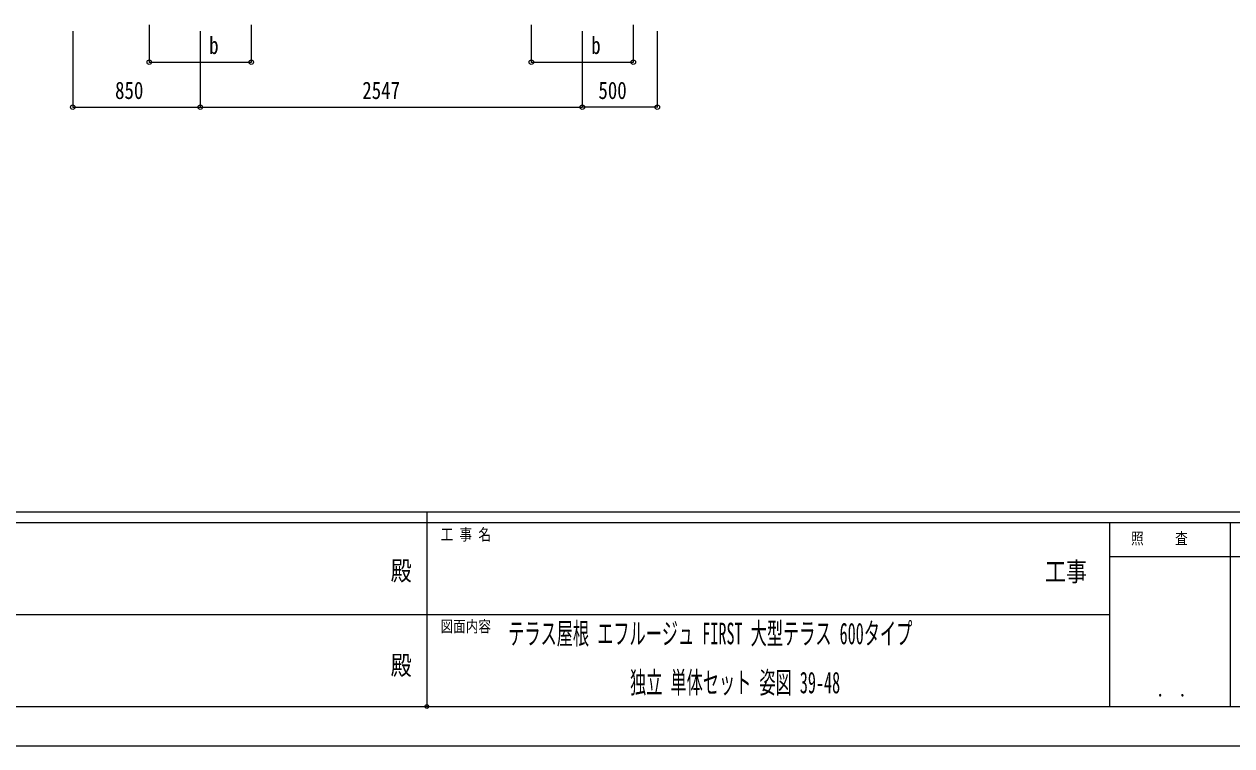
# Model space of a CAD drawing. Units: millimetres, scale not verified. Extents: x -14718 to 14718, y -10395 to 10395.
# Drawn here: x -2701 to 5349, y -10395 to -5584 of the extents above; entities that cross this region are included whole.
import ezdxf
from ezdxf.enums import TextEntityAlignment as Align

# ---------------------------------------------------------------- set-up
doc = ezdxf.new("R2010")
doc.units = ezdxf.units.MM
doc.header["$LTSCALE"] = 50
doc.header["$PDMODE"] = 32
doc.header["$PDSIZE"] = 25
for name, color, linetype in [('0-2_USER1', 3, 'Continuous'), ('0-6_YKK_D', 6, 'Continuous'), ('0-7_YKK_ZWAK', 7, 'Continuous')]:
    doc.layers.add(name, color=color, linetype=linetype)
doc.styles.add('ＭＳ ゴシック', font='')
doc.styles.get('ＭＳ ゴシック').set_extended_font_data('MS Gothic')

msp = doc.modelspace()

# ---------------------------------------------------------------- linework, layer by layer
at = {"layer": '0-6_YKK_D'}
for p, q in [((-2377.39, -5630.37), (-2377.39, -6138.5)), ((-1867.43, -5587.5), (-1867.43, -5838.5)), ((-1527.43, -5630.37), (-1527.43, -6138.5)), ((-1527.43, -5630.37), (-1527.43, -6138.5)), ((-1187.43, -5587.5), (-1187.43, -5838.5)), ((679.39, -5587.5), (679.39, -5838.5)), ((1019.39, -5630.37), (1019.39, -6138.5)), ((1019.39, -5630.37), (1019.39, -6138.5)), ((1359.39, -5587.5), (1359.39, -5838.5)), ((1519.39, -5630.37), (1519.39, -6138.5)), ((-1867.43, -5837.5), (-1187.43, -5837.5)), ((679.39, -5837.5), (1359.39, -5837.5)), ((-2377.39, -6137.5), (-1527.43, -6137.5)), ((-1527.43, -6137.5), (1019.39, -6137.5)), ((1519.39, -6137.5), (1019.39, -6137.5))]:
    msp.add_line(p, q, dxfattribs=at)
for centre in [(-1867.43, -5837.5), (-1187.43, -5837.5), (679.39, -5837.5), (1359.39, -5837.5), (-2377.39, -6137.5), (-1527.43, -6137.5), (-1527.43, -6137.5), (1019.39, -6137.5), (1019.39, -6137.5), (1519.39, -6137.5)]:
    msp.add_circle(centre, 14.88, dxfattribs=at)
at = {"layer": '0-7_YKK_ZWAK'}
for p, q in [((13632.57, -8837.5), (-13667.43, -8837.5)), ((-17.43, -8837.5), (-17.43, -10132.5)), ((-17.43, -8907.5), (-4567.43, -8907.5)), ((4532.57, -8907.5), (-17.43, -8907.5)), ((5337.57, -8907.5), (5337.57, -10132.5)), ((6947.57, -9135), (4532.57, -9135)), ((-4541.18, -9520), (-17.43, -9520)), ((-17.43, -9520), (4532.57, -9520)), ((-4567.43, -10132.5), (-17.43, -10132.5)), ((-17.43, -10132.5), (4532.57, -10132.5)), ((4532.57, -10132.5), (6947.57, -10132.5))]:
    msp.add_line(p, q, dxfattribs=at)
msp.add_lwpolyline([(-14717.5, -10395), (14717.5, -10395), (14717.5, 10395), (-14717.5, 10395)], close=True, dxfattribs=at)
msp.add_lwpolyline([(6947.57, -8907.5), (4532.57, -8907.5), (4532.57, -10132.5)], dxfattribs=at)
msp.add_point((-17.43, -10132.5), dxfattribs=at)

# ---------------------------------------------------------------- texts
at = {"layer": '0-2_USER1', "style": 'ＭＳ ゴシック', "width": 0.55}
for s, p in [('テラス屋根 エフルージュ FIRST 大型テラス 600タイプ', (525.58, -9760.92)), ('独立 単体セット 姿図 39-48', (1337.68, -10087.58))]:
    msp.add_text(s, height=143.7, dxfattribs=at).set_placement(p, align=Align.BOTTOM_LEFT)
at = {"layer": '0-6_YKK_D', "style": 'ＭＳ ゴシック', "width": 0.8}
for s, p in [('b', (-1468.03, -5817.5)), ('b', (1078.79, -5817.5)), ('850', (-2095.21, -6117.5)), ('2547', (-447.22, -6117.5)), ('500', (1126.59, -6117.5))]:
    msp.add_text(s, height=115.5, dxfattribs=at).set_placement(p, align=Align.BOTTOM_LEFT)
at = {"layer": '0-7_YKK_ZWAK', "style": 'ＭＳ ゴシック', "width": 0.8}
for s, height, p in [('工 事 名', 76.98, (74.44, -9047.5)), ('照     査', 76.98, (4677.47, -9073.75)), ('殿', 128.3, (-257.83, -9330.42)), ('工事', 128.3, (4103.17, -9336.13)), ('図面内容', 76.98, (74.44, -9660)), ('殿', 128.3, (-257.83, -9960.42)), ('． ．', 90.71, (4847.5, -10095.23))]:
    msp.add_text(s, height=height, dxfattribs=at).set_placement(p, align=Align.BOTTOM_LEFT)

doc.saveas('drawing.dxf')
